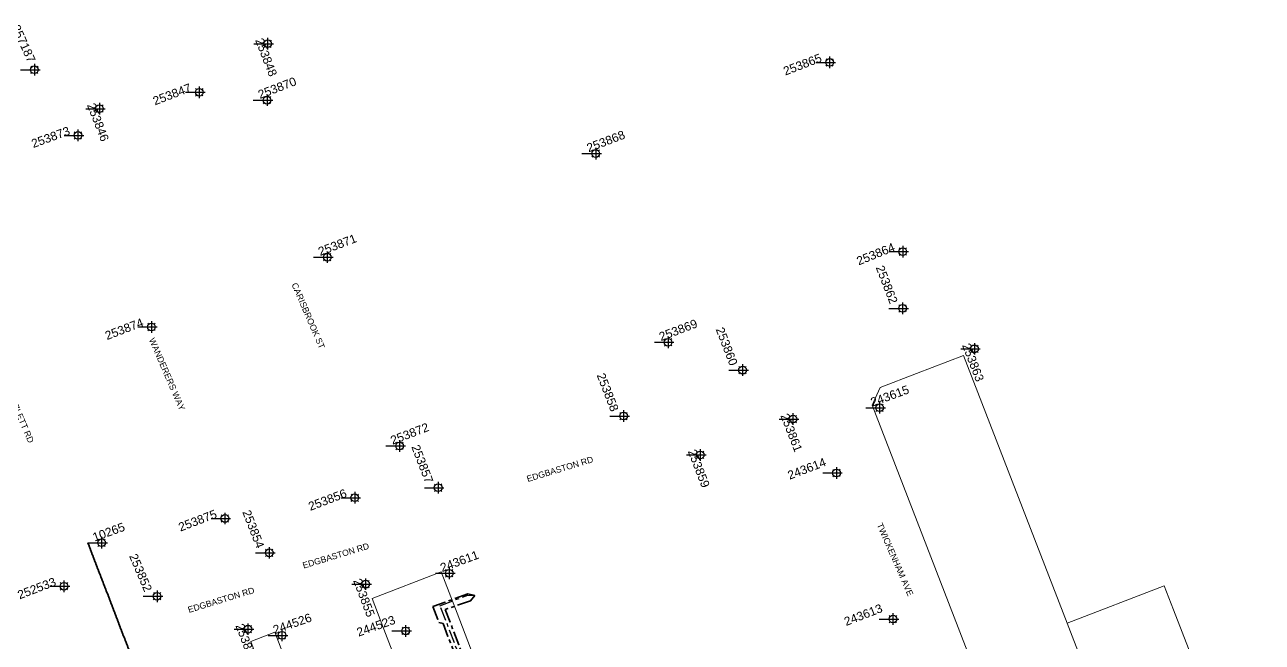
# Model space of a CAD drawing. Header units: metres. Extents: x 0 to 310918, y 0 to 6270107.
# Drawn here: x 310551.4 to 310911.9, y 6269926.6 to 6270106.6 of the extents above; entities that cross this region are included whole.
import ezdxf
from ezdxf.enums import TextEntityAlignment as Align

# ---------------------------------------------------------------- set-up
doc = ezdxf.new("R2010")
doc.units = ezdxf.units.M
doc.linetypes.add('Cable Exist OH', pattern=[1, 1, 0])
doc.linetypes.add('Cable Exist UG', pattern=[7, 4, -1, 1, -1])
doc.layers.get('0').update_dxf_attribs({"color": 6})
for name, color, linetype, lineweight in [('_User Miscellaneous1', 30, 'Continuous', 13), ('_User_HV_Exist', 1, 'Continuous', 35), ('_User_LV_Exist', 5, 'Continuous', 35), ('Cadastre Developer_SP_NEW', 92, 'Continuous', 15), ('Cadastre Land Parcels_SP_EXT', 118, 'Continuous', 15), ('Cadastre Roads_SP_EXT', 218, 'Continuous', 15), ('Mains_HV_EXT', 13, 'Continuous', 25), ('Mains_LV_EXT', 163, 'Continuous', 25), ('Mains_SL_EXT', 131, 'Continuous', 25)]:
    doc.layers.add(name, color=color, linetype=linetype, lineweight=lineweight)
doc.layers.add('Features_HIDE', color=1, linetype='Continuous', plot=False)
doc.styles.add('iecARIAL', font='arial.ttf', dxfattribs={"height": 2})
doc.styles.add('SL_LABEL', font='arial.ttf', dxfattribs={"height": 2})
doc.styles.get("Standard").update_dxf_attribs({"font": 'arial.ttf'})

# ---------------------------------------------------------------- blocks, each defined once
blk = doc.blocks.new('SL_LANTERN_EXT')
at = {"flags": 9}
for tag, p in [('LRATECODE', (-7.4, 0)), ('LOUTREACHVOCAB', (-7.2, 0)), ('LOUTREACH', (-7, 0)), ('LANTNUMBER', (-6.6, 0)), ('LNEW', (-6.4, 0)), ('LMASTVOCAB', (-6.2, 0)), ('LMAST', (-6, 0)), ('LLAMPVOCAB', (-5.8, 0)), ('LLAMP', (-5.6, 0)), ('LEXIST', (-5.4, 0)), ('LCHARGE3PERCENT', (-5.2, 0)), ('LCHARGE3', (-5, 0)), ('LCHARGE2PERCENT', (-4.8, 0)), ('LCHARGE2', (-4.6, 0)), ('LCHARGE1PERCENT', (-4.4, 0)), ('LCHARGE1', (-4.2, 0)), ('LCATEGORY', (-4, 0)), ('LBRACKETVOCAB', (-3.8, 0)), ('LBRACKET', (-3.6, 0)), ('LKINGHEIGHT', (-3.4, 0)), ('CREPLACE', (-3.2, 0)), ('CREMOVE', (-3, 0)), ('CNUMBER', (-2.8, 0)), ('CNEW', (-2.6, 0)), ('CEXIST', (-2.4, 0)), ('USAGE', (-2.2, 0)), ('STATE', (-2, 0)), ('OWNED_BY', (-1.8, 0)), ('ORIENTATION', (-1.6, 0)), ('OPERATING_VOLTAGE', (-1.4, 0)), ('NO_PHASES', (-1.2, 0)), ('LANTERN_TYPE', (-1, 0)), ('LANTERN_PURPOSE', (-0.8, 0)), ('CONTROL_TYPE', (-0.6, 0)), ('CONSTRUCTED_VOLTAGE', (-0.4, 0))]:
    blk.add_attdef(tag, text='', height=0.001, rotation=270, dxfattribs=at).set_placement(p, align=Align.MIDDLE_LEFT)
at = {"style": 'SL_LABEL', "flags": 9}
blk.add_attdef('STREET_CODE', text='', height=0.001, rotation=270, dxfattribs=at).set_placement((0, 0), align=Align.MIDDLE_LEFT)
at = {"flags": 1}
blk.add_attdef('Z', (0, 0), '', height=0.001, rotation=270, dxfattribs=at)
at = {"flags": 9}
for tag, p in [('LREMOVE', (0, -7.6)), ('LREPLACE', (0, -7.8)), ('LTYPE', (0, -8)), ('LTYPEVOCAB', (0, -8.2)), ('LEGEND', (0, -8.4)), ('SUBURB', (0, -8.6)), ('STREETNAME', (0, -8.8)), ('LOCATION', (0, -9)), ('NOTES', (0, -9.2)), ('MAINTAINED_BY', (0, -9.86))]:
    blk.add_attdef(tag, text='', height=0.001, dxfattribs=at).set_placement(p, align=Align.MIDDLE_LEFT)
blk.add_attdef('OPERATED_BY', (0, -9.61), '', height=0.001, dxfattribs=at)
at = {"transparency": 33554651}
blk.add_wipeout([(5.69, 0), (5.06, -1.06), (4, -1.69), (2.94, -1.06), (2.31, 0), (2.94, 1.06), (4, 1.69), (5.06, 1.06)], dxfattribs=at)
for p, q in [((0, 0), (4, 0)), ((2.94, 1.06), (3.2, 0.8)), ((4, 1.69), (4, 0)), ((5.06, 1.06), (4.8, 0.8)), ((2.94, -1.06), (3.2, -0.8)), ((4, 0), (5.69, 0)), ((4, 0), (4, -1.69)), ((5.06, -1.06), (4.8, -0.8))]:
    blk.add_line(p, q)
blk.add_circle((4, 0), 1.12)
at = {"width": 0.9}
blk.add_attdef('LNUMBER', text='', height=1, dxfattribs=at).set_placement((7, -1), align=Align.MIDDLE_LEFT)
at = {"layer": 'Features_HIDE', "width": 0.9}
blk.add_attdef('ASSET_NUM', text='', height=1, dxfattribs=at).set_placement((7, 1), align=Align.MIDDLE_LEFT)

msp = doc.modelspace()

# ---------------------------------------------------------------- linework, layer by layer
at = {"layer": '_User_HV_Exist', "linetype": 'Cable Exist UG'}
for points in [[(310682.51, 6269940.22), (310680.53, 6269940.69), (310670.36, 6269937.03), (310670.36, 6269937.03), (310672.08, 6269932.36), (310673.3, 6269932.04), (310694.66, 6269876.38), (310701.11, 6269873.5), (310705.28, 6269862.63), (310702.41, 6269856.16), (310726.22, 6269794.03), (310731.04, 6269791.8), (310737.53, 6269775.47)], [(310682.51, 6269940.22), (310681.29, 6269938.7), (310673.92, 6269936.15), (310673.92, 6269936.15), (310696.23, 6269877.87), (310702.67, 6269875.02), (310707.45, 6269862.56), (310704.57, 6269856.1), (310727.8, 6269795.49), (310732.61, 6269793.29), (310738.71, 6269777.89)]]:
    msp.add_lwpolyline(points, dxfattribs=at)
at = {"layer": 'Cadastre Developer_SP_NEW', "linetype": 'Continuous'}
msp.add_lwpolyline([(310909.65, 6269864.09), (310911.94, 6269869.26), (310895.5, 6269911.75), (310886.1, 6269936.06), (310883.38, 6269943.09), (310855.07, 6269932.17), (310855.58, 6269930.86), (310885.04, 6269854.59), (310899.32, 6269860.1), (310909.65, 6269864.09)], close=True, dxfattribs=at)
at = {"layer": 'Cadastre Land Parcels_SP_EXT', "linetype": 'Continuous'}
for points in [[(310870.61, 6269849.01), (310885.04, 6269854.59), (310855.58, 6269930.86), (310855.07, 6269932.17), (310824.86, 6270010.23), (310811.18, 6270004.94), (310800.6, 6270000.86), (310798.31, 6269995.69), (310823.34, 6269930.95), (310832.69, 6269906.76), (310855.61, 6269847.5), (310860.78, 6269845.22), (310870.61, 6269849.01)], [(310909.65, 6269864.09), (310911.94, 6269869.26), (310895.5, 6269911.75), (310886.1, 6269936.06), (310883.38, 6269943.09), (310855.07, 6269932.17), (310855.58, 6269930.86), (310885.04, 6269854.59), (310899.32, 6269860.1), (310909.65, 6269864.09)]]:
    msp.add_lwpolyline(points, close=True, dxfattribs=at)
at = {"layer": 'Mains_HV_EXT', "linetype": 'Cable Exist UG'}
for points in [[(310682.51, 6269940.22), (310680.53, 6269940.69), (310670.36, 6269937.03), (310670.36, 6269937.03), (310672.08, 6269932.36), (310673.3, 6269932.04), (310694.66, 6269876.38), (310701.11, 6269873.5), (310705.28, 6269862.63), (310702.41, 6269856.16), (310726.22, 6269794.03), (310731.04, 6269791.8), (310737.53, 6269775.47)], [(310682.51, 6269940.22), (310681.29, 6269938.7), (310673.92, 6269936.15), (310673.92, 6269936.15), (310696.23, 6269877.87), (310702.67, 6269875.02), (310707.45, 6269862.56), (310704.57, 6269856.1), (310727.8, 6269795.49), (310732.61, 6269793.29), (310738.71, 6269777.89)]]:
    msp.add_lwpolyline(points, dxfattribs=at)
at = {"layer": 'Mains_LV_EXT', "linetype": 'Cable Exist UG'}
msp.add_lwpolyline([(310766.03, 6269884.86), (310762.45, 6269885.79), (310732.59, 6269874.15), (310731.66, 6269871.61), (310710.94, 6269863.65), (310706.55, 6269874.64), (310703.45, 6269873.55), (310703.45, 6269873.55), (310695.44, 6269877.13), (310692.78, 6269884.08), (310690.56, 6269884.27), (310688.25, 6269890.29), (310689.09, 6269893.74), (310689.09, 6269893.74), (310674.12, 6269932.9), (310672.37, 6269937.26), (310680.5, 6269940.34), (310682.51, 6269940.22)], dxfattribs=at)

# ---------------------------------------------------------------- block references
at = {"layer": 'Features_HIDE'}
ref = msp.add_blockref('SL_LANTERN_EXT', (310550.23, 6270093.47), dxfattribs=at)
ref.add_attrib('ASSET_NUM', '257187', dxfattribs={"layer": '0', "height": 2.5, "rotation": 294.4105, "style": 'iecARIAL'}).set_placement((310551.73, 6270094.97), align=Align.BOTTOM_RIGHT)
ref = msp.add_blockref('SL_LANTERN_EXT', (310618.18, 6270101.05), dxfattribs=at)
ref.add_attrib('ASSET_NUM', '253848', dxfattribs={"layer": '0', "height": 2.5, "rotation": 291.1244, "style": 'iecARIAL'}).set_placement((310619.68, 6270102.55), align=Align.MIDDLE_LEFT)
ref = msp.add_blockref('SL_LANTERN_EXT', (310781.92, 6270095.61), dxfattribs=at)
ref.add_attrib('ASSET_NUM', '253865', dxfattribs={"layer": '0', "height": 2.5, "rotation": 21.0486, "style": 'iecARIAL'}).set_placement((310783.42, 6270097.11), align=Align.MIDDLE_RIGHT)
ref = msp.add_blockref('SL_LANTERN_EXT', (310598.28, 6270086.91), dxfattribs=at)
ref.add_attrib('ASSET_NUM', '253847', dxfattribs={"layer": '0', "height": 2.5, "rotation": 20.9676, "style": 'iecARIAL'}).set_placement((310599.78, 6270088.41), align=Align.MIDDLE_RIGHT)
ref = msp.add_blockref('SL_LANTERN_EXT', (310569.2, 6270082.12), dxfattribs=at)
ref.add_attrib('ASSET_NUM', '253846', dxfattribs={"layer": '0', "height": 2.5, "rotation": 291.1202, "style": 'iecARIAL'}).set_placement((310570.7, 6270083.62), align=Align.MIDDLE_LEFT)
ref = msp.add_blockref('SL_LANTERN_EXT', (310713.77, 6270069.05), dxfattribs=at)
ref.add_attrib('ASSET_NUM', '253868', dxfattribs={"layer": '0', "height": 2.5, "rotation": 20.9676, "style": 'iecARIAL'}).set_placement((310715.27, 6270070.55), align=Align.MIDDLE_LEFT)
ref = msp.add_blockref('SL_LANTERN_EXT', (310635.55, 6270038.84), dxfattribs=at)
ref.add_attrib('ASSET_NUM', '253871', dxfattribs={"layer": '0', "height": 2.5, "rotation": 20.9677, "style": 'iecARIAL'}).set_placement((310637.05, 6270040.34), align=Align.MIDDLE_LEFT)
ref = msp.add_blockref('SL_LANTERN_EXT', (310803.17, 6270023.93), dxfattribs=at)
ref.add_attrib('ASSET_NUM', '253862', dxfattribs={"layer": '0', "height": 2.5, "rotation": 291.126, "style": 'iecARIAL'}).set_placement((310804.67, 6270025.43), align=Align.MIDDLE_RIGHT)
ref = msp.add_blockref('SL_LANTERN_EXT', (310584.34, 6270018.5), dxfattribs=at)
ref.add_attrib('ASSET_NUM', '253874', dxfattribs={"layer": '0', "height": 2.5, "rotation": 20.9674, "style": 'iecARIAL'}).set_placement((310585.84, 6270020), align=Align.MIDDLE_RIGHT)
ref = msp.add_blockref('SL_LANTERN_EXT', (310734.85, 6270014.03), dxfattribs=at)
ref.add_attrib('ASSET_NUM', '253869', dxfattribs={"layer": '0', "height": 2.5, "rotation": 20.9671, "style": 'iecARIAL'}).set_placement((310736.35, 6270015.53), align=Align.MIDDLE_LEFT)
ref = msp.add_blockref('SL_LANTERN_EXT', (310756.54, 6270005.92), dxfattribs=at)
ref.add_attrib('ASSET_NUM', '253860', dxfattribs={"layer": '0', "height": 2.5, "rotation": 291.106, "style": 'iecARIAL'}).set_placement((310758.04, 6270007.42), align=Align.MIDDLE_RIGHT)
ref = msp.add_blockref('SL_LANTERN_EXT', (310721.89, 6269992.54), dxfattribs=at)
ref.add_attrib('ASSET_NUM', '253858', dxfattribs={"layer": '0', "height": 2.5, "rotation": 291.1517, "style": 'iecARIAL'}).set_placement((310723.39, 6269994.04), align=Align.MIDDLE_RIGHT)
ref = msp.add_blockref('SL_LANTERN_EXT', (310667.87, 6269971.65), dxfattribs=at)
ref.add_attrib('ASSET_NUM', '253857', dxfattribs={"layer": '0', "height": 2.5, "rotation": 291.0938, "style": 'iecARIAL'}).set_placement((310669.37, 6269973.15), align=Align.MIDDLE_RIGHT)
ref = msp.add_blockref('SL_LANTERN_EXT', (310744.22, 6269981.21), dxfattribs=at)
ref.add_attrib('ASSET_NUM', '253859', dxfattribs={"layer": '0', "height": 2.5, "rotation": 291.1275, "style": 'iecARIAL'}).set_placement((310745.72, 6269982.71), align=Align.MIDDLE_LEFT)
ref = msp.add_blockref('SL_LANTERN_EXT', (310783.9, 6269975.94), dxfattribs=at)
ref.add_attrib('ASSET_NUM', '243614', dxfattribs={"layer": '0', "height": 2.5, "rotation": 20.9735, "style": 'iecARIAL'}).set_placement((310785.4, 6269977.44), align=Align.BOTTOM_RIGHT)
ref = msp.add_blockref('SL_LANTERN_EXT', (310643.57, 6269968.72), dxfattribs=at)
ref.add_attrib('ASSET_NUM', '253856', dxfattribs={"layer": '0', "height": 2.5, "rotation": 20.9673, "style": 'iecARIAL'}).set_placement((310645.07, 6269970.22), align=Align.MIDDLE_RIGHT)
ref = msp.add_blockref('SL_LANTERN_EXT', (310605.73, 6269962.68), dxfattribs=at)
ref.add_attrib('ASSET_NUM', '253875', dxfattribs={"layer": '0', "height": 2.5, "rotation": 20.9674, "style": 'iecARIAL'}).set_placement((310607.23, 6269964.18), align=Align.MIDDLE_RIGHT)
ref = msp.add_blockref('SL_LANTERN_EXT', (310618.66, 6269952.67), dxfattribs=at)
ref.add_attrib('ASSET_NUM', '253854', dxfattribs={"layer": '0', "height": 2.5, "rotation": 291.2103, "style": 'iecARIAL'}).set_placement((310620.16, 6269954.17), align=Align.MIDDLE_RIGHT)
ref = msp.add_blockref('SL_LANTERN_EXT', (310569.82, 6269955.6), dxfattribs=at)
ref.add_attrib('ASSET_NUM', '10265', dxfattribs={"layer": '0', "height": 2.5, "rotation": 19.8723, "style": 'iecARIAL'}).set_placement((310571.32, 6269957.1), align=Align.MIDDLE_LEFT)
ref = msp.add_blockref('SL_LANTERN_EXT', (310671.09, 6269946.71), dxfattribs=at)
ref.add_attrib('ASSET_NUM', '243611', dxfattribs={"layer": '0', "height": 2.5, "rotation": 20.3396, "style": 'iecARIAL'}).set_placement((310672.59, 6269948.21), align=Align.MIDDLE_LEFT)
ref = msp.add_blockref('SL_LANTERN_EXT', (310558.86, 6269942.92), dxfattribs=at)
ref.add_attrib('ASSET_NUM', '252533', dxfattribs={"layer": '0', "height": 2.5, "rotation": 20.9251, "style": 'iecARIAL'}).set_placement((310560.36, 6269944.42), align=Align.MIDDLE_RIGHT)
ref = msp.add_blockref('SL_LANTERN_EXT', (310612.44, 6269930.41), dxfattribs=at)
ref.add_attrib('ASSET_NUM', '253853', dxfattribs={"layer": '0', "height": 2.5, "rotation": 290.9556, "style": 'iecARIAL'}).set_placement((310613.94, 6269931.91), align=Align.MIDDLE_LEFT)
ref = msp.add_blockref('SL_LANTERN_EXT', (310622.37, 6269928.61), dxfattribs=at)
ref.add_attrib('ASSET_NUM', '244526', dxfattribs={"layer": '0', "height": 2.5, "rotation": 19.2893, "style": 'iecARIAL'}).set_placement((310623.87, 6269930.11), align=Align.MIDDLE_LEFT)
ref = msp.add_blockref('SL_LANTERN_EXT', (310658.4, 6269929.92), dxfattribs=at)
ref.add_attrib('ASSET_NUM', '244523', dxfattribs={"layer": '0', "height": 2.5, "rotation": 19.6232, "style": 'iecARIAL'}).set_placement((310659.9, 6269931.42), align=Align.BOTTOM_RIGHT)

# ---------------------------------------------------------------- texts
at = {"layer": '_User_LV_Exist'}
for s, rotation, p in [('CARISBROOK ST', 293.3483, (310629.11, 6270030.9)), ('HEZLETT RD', 293.2844, (310546.42, 6269998.72)), ('EDGBASTON RD', 16.9155, (310697.98, 6269973.3)), ('TWICKENHAM AVE', 293.5345, (310799.59, 6269960.87)), ('EDGBASTON RD', 16.9168, (310632.69, 6269948.06)), ('EDGBASTON RD', 16.9174, (310599.28, 6269935.15))]:
    msp.add_text(s, height=1.8, rotation=rotation, dxfattribs=at).set_placement(p)

# ---------------------------------------------------------------- next in the draw order: linework, layer by layer
at = {"layer": 'Cadastre Roads_SP_EXT', "linetype": 'Continuous'}
msp.add_lwpolyline([(310628.54, 6269918.32), (310624.25, 6269929.5), (310617.26, 6269926.8), (310620.84, 6269917.44)], dxfattribs=at)

# ---------------------------------------------------------------- next in the draw order: block references
at = {"layer": 'Features_HIDE'}
ref = msp.add_blockref('SL_LANTERN_EXT', (310618.01, 6270084.6), dxfattribs=at)
ref.add_attrib('ASSET_NUM', '253870', dxfattribs={"layer": '0', "height": 2.5, "rotation": 20.9673, "style": 'iecARIAL'}).set_placement((310619.51, 6270086.1), align=Align.MIDDLE_LEFT)
ref = msp.add_blockref('SL_LANTERN_EXT', (310562.94, 6270074.34), dxfattribs=at)
ref.add_attrib('ASSET_NUM', '253873', dxfattribs={"layer": '0', "height": 2.5, "rotation": 20.2275, "style": 'iecARIAL'}).set_placement((310564.44, 6270075.84), align=Align.MIDDLE_RIGHT)
ref = msp.add_blockref('SL_LANTERN_EXT', (310803.21, 6270040.46), dxfattribs=at)
ref.add_attrib('ASSET_NUM', '253864', dxfattribs={"layer": '0', "height": 2.5, "rotation": 22.0787, "style": 'iecARIAL'}).set_placement((310804.71, 6270041.96), align=Align.MIDDLE_RIGHT)
ref = msp.add_blockref('SL_LANTERN_EXT', (310824.11, 6270012.12), dxfattribs=at)
ref.add_attrib('ASSET_NUM', '253863', dxfattribs={"layer": '0', "height": 2.5, "rotation": 291.1621, "style": 'iecARIAL'}).set_placement((310825.61, 6270013.62), align=Align.MIDDLE_LEFT)
ref = msp.add_blockref('SL_LANTERN_EXT', (310796.46, 6269994.95), dxfattribs=at)
ref.add_attrib('ASSET_NUM', '243615', dxfattribs={"layer": '0', "height": 2.5, "rotation": 20.0007, "style": 'iecARIAL'}).set_placement((310797.96, 6269996.45), align=Align.MIDDLE_LEFT)
ref = msp.add_blockref('SL_LANTERN_EXT', (310771.21, 6269991.64), dxfattribs=at)
ref.add_attrib('ASSET_NUM', '253861', dxfattribs={"layer": '0', "height": 2.5, "rotation": 291.1257, "style": 'iecARIAL'}).set_placement((310772.71, 6269993.14), align=Align.MIDDLE_LEFT)
ref = msp.add_blockref('SL_LANTERN_EXT', (310656.63, 6269983.82), dxfattribs=at)
ref.add_attrib('ASSET_NUM', '253872', dxfattribs={"layer": '0', "height": 2.5, "rotation": 20.9673, "style": 'iecARIAL'}).set_placement((310658.13, 6269985.32), align=Align.MIDDLE_LEFT)
ref = msp.add_blockref('SL_LANTERN_EXT', (310585.98, 6269940.02), dxfattribs=at)
ref.add_attrib('ASSET_NUM', '253852', dxfattribs={"layer": '0', "height": 2.5, "rotation": 292.9408, "style": 'iecARIAL'}).set_placement((310587.48, 6269941.52), align=Align.MIDDLE_RIGHT)
ref = msp.add_blockref('SL_LANTERN_EXT', (310646.72, 6269943.54), dxfattribs=at)
ref.add_attrib('ASSET_NUM', '253855', dxfattribs={"layer": '0', "height": 2.5, "rotation": 290.7653, "style": 'iecARIAL'}).set_placement((310648.22, 6269945.04), align=Align.MIDDLE_LEFT)
ref = msp.add_blockref('SL_LANTERN_EXT', (310800.35, 6269933.35), dxfattribs=at)
ref.add_attrib('ASSET_NUM', '243613', dxfattribs={"layer": '0', "height": 2.5, "rotation": 21.2363, "style": 'iecARIAL'}).set_placement((310801.85, 6269934.85), align=Align.BOTTOM_RIGHT)

# ---------------------------------------------------------------- next in the draw order: texts
at = {"layer": '_User_LV_Exist'}
msp.add_text('WANDERERS WAY', height=1.8, rotation=293.3488, dxfattribs=at).set_placement((310587.56, 6270014.84))

# ---------------------------------------------------------------- next in the draw order: linework, layer by layer
at = {"layer": '_User Miscellaneous1', "linetype": 'Cable Exist OH'}
msp.add_lwpolyline([(310569.82, 6269955.6), (310591.61, 6269898.77), (310612.31, 6269844.81)], dxfattribs=at)
at = {"layer": '_User_LV_Exist', "linetype": 'Cable Exist OH'}
msp.add_lwpolyline([(310569.82, 6269955.6), (310591.61, 6269898.77), (310612.31, 6269844.81)], dxfattribs=at)
at = {"layer": 'Cadastre Developer_SP_NEW', "linetype": 'Continuous'}
msp.add_lwpolyline([(310870.61, 6269849.01), (310885.04, 6269854.59), (310855.58, 6269930.86), (310855.07, 6269932.17), (310824.86, 6270010.23), (310811.18, 6270004.94), (310800.6, 6270000.86), (310798.31, 6269995.69), (310823.34, 6269930.95), (310832.69, 6269906.76), (310855.61, 6269847.5), (310860.78, 6269845.22), (310870.61, 6269849.01)], close=True, dxfattribs=at)
at = {"layer": 'Cadastre Roads_SP_EXT', "linetype": 'Continuous'}
msp.add_lwpolyline([(310698.43, 6269880.26), (310693.78, 6269892.39), (310688.32, 6269906.6), (310682.87, 6269920.82), (310677.41, 6269935.04), (310672.76, 6269947.17), (310652.61, 6269939.38), (310656.54, 6269929.14), (310660.11, 6269919.81), (310663.69, 6269910.48), (310667.27, 6269901.15), (310670.85, 6269891.81), (310674.43, 6269882.48), (310678, 6269873.15), (310679.05, 6269870.42), (310698.43, 6269880.26)], close=True, dxfattribs=at)
at = {"layer": 'Mains_SL_EXT', "linetype": 'Cable Exist OH'}
msp.add_lwpolyline([(310569.82, 6269955.6), (310591.61, 6269898.77), (310612.31, 6269844.81)], dxfattribs=at)

doc.saveas('drawing.dxf')
